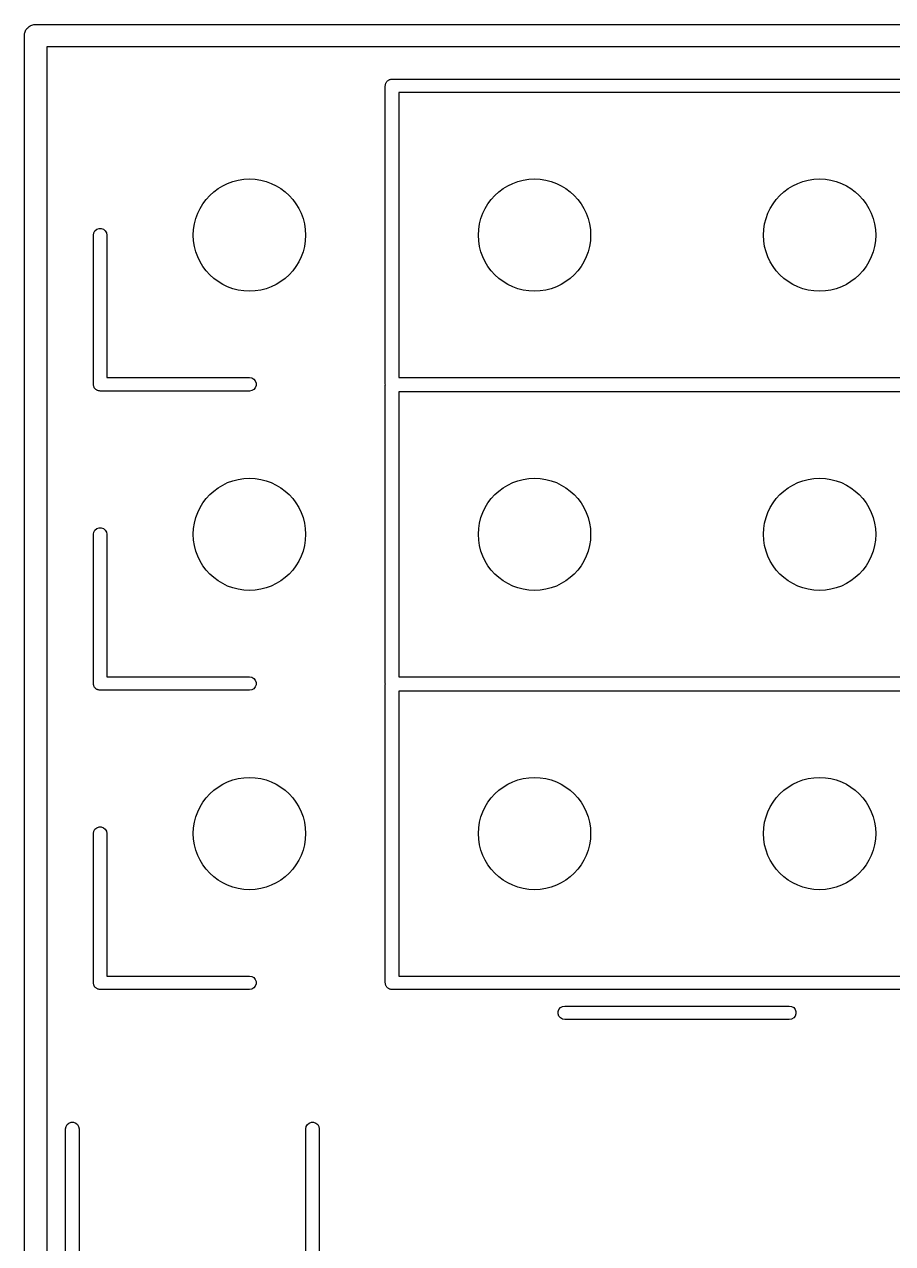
# Model space of a CAD drawing. Extents: x 10 to 287, y -200 to -10.
# Drawn here: x 119.66 to 127.4, y -48.49 to -37.62 of the extents above; entities that cross this region are included whole.
import ezdxf

# ---------------------------------------------------------------- set-up
doc = ezdxf.new("R2010")
doc.units = 0
doc.header["$MEASUREMENT"] = 0
doc.layers.add('BLACK', color=7, linetype='CONTINUOUS')

msp = doc.modelspace()

# ---------------------------------------------------------------- linework, layer by layer
at = {"layer": 'Black'}
for p, q in [((119.663, -37.7016), (119.666, -37.6934)), ((119.663, -37.7104), (119.663, -37.7016)), ((119.666, -37.6934), (119.667, -37.6848)), ((119.667, -37.6848), (119.671, -37.6772)), ((119.671, -37.6772), (119.674, -37.669)), ((119.674, -37.669), (119.68, -37.6623)), ((119.68, -37.6623), (119.684, -37.6547)), ((119.684, -37.6547), (119.691, -37.6491)), ((119.691, -37.6491), (119.697, -37.6424)), ((119.697, -37.6424), (119.704, -37.638)), ((119.704, -37.638), (119.711, -37.6324)), ((119.711, -37.6324), (119.719, -37.6294)), ((119.719, -37.6294), (119.727, -37.625)), ((119.727, -37.625), (119.735, -37.6235)), ((119.735, -37.6235), (119.744, -37.6205)), ((119.744, -37.6205), (119.752, -37.6205)), ((119.752, -37.6205), (119.761, -37.619)), ((119.761, -37.619), (134.366, -37.619)), ((119.661, -37.719), (119.663, -37.7104)), ((119.661, -59.182), (119.661, -37.719)), ((119.861, -37.819), (119.861, -59.082)), ((134.266, -37.819), (119.861, -37.819)), ((122.882, -38.1419), (122.884, -38.137)), ((122.884, -38.137), (122.887, -38.133)), ((122.887, -38.133), (122.89, -38.1284)), ((122.89, -38.1284), (122.894, -38.1251)), ((122.894, -38.1251), (122.897, -38.121)), ((122.897, -38.121), (122.902, -38.1184)), ((122.902, -38.1184), (122.906, -38.115)), ((122.906, -38.115), (122.911, -38.1132)), ((122.911, -38.1132), (122.915, -38.1106)), ((122.915, -38.1106), (122.921, -38.1097)), ((122.921, -38.1097), (122.926, -38.1079)), ((122.926, -38.1079), (122.931, -38.1079)), ((122.931, -38.1079), (122.936, -38.107)), ((122.936, -38.107), (130.616, -38.107)), ((122.876, -38.167), (122.877, -38.1618)), ((122.876, -40.827), (122.876, -38.167)), ((122.877, -38.1566), (122.879, -38.1517)), ((122.877, -38.1618), (122.877, -38.1566)), ((122.879, -38.1517), (122.88, -38.1465)), ((122.88, -38.1465), (122.882, -38.1419)), ((122.996, -38.227), (122.996, -40.767)), ((130.556, -38.227), (122.996, -38.227)), ((120.29, -39.4584), (120.306, -39.445)), ((120.306, -39.445), (120.326, -39.4379)), ((120.326, -39.4379), (120.346, -39.4379)), ((120.346, -39.4379), (120.366, -39.445)), ((120.366, -39.445), (120.382, -39.4584)), ((120.276, -39.497), (120.28, -39.4765)), ((120.276, -40.827), (120.276, -39.497)), ((120.28, -39.4765), (120.29, -39.4584)), ((120.382, -39.4584), (120.392, -39.4765)), ((120.392, -39.4765), (120.396, -39.497)), ((120.396, -39.497), (120.396, -40.767)), ((120.277, -40.8322), (120.276, -40.827)), ((120.277, -40.8374), (120.277, -40.8322)), ((120.279, -40.8423), (120.277, -40.8374)), ((120.28, -40.8475), (120.279, -40.8423)), ((120.282, -40.8521), (120.28, -40.8475)), ((120.284, -40.857), (120.282, -40.8521)), ((120.287, -40.861), (120.284, -40.857)), ((120.396, -40.767), (121.666, -40.767)), ((121.666, -40.767), (121.687, -40.7706)), ((121.687, -40.7706), (121.705, -40.781)), ((121.705, -40.781), (121.718, -40.797)), ((121.718, -40.857), (121.705, -40.873)), ((121.718, -40.797), (121.725, -40.8166)), ((121.725, -40.8374), (121.718, -40.857)), ((121.725, -40.8166), (121.725, -40.8374)), ((122.877, -40.8305), (122.876, -40.827)), ((122.876, -40.834), (122.877, -40.8305)), ((122.876, -43.494), (122.876, -40.834)), ((122.996, -40.767), (130.556, -40.767)), ((120.29, -40.8656), (120.287, -40.861)), ((120.294, -40.8689), (120.29, -40.8656)), ((120.297, -40.873), (120.294, -40.8689)), ((120.302, -40.8756), (120.297, -40.873)), ((120.306, -40.879), (120.302, -40.8756)), ((120.311, -40.8808), (120.306, -40.879)), ((120.315, -40.8834), (120.311, -40.8808)), ((120.321, -40.8843), (120.315, -40.8834)), ((120.326, -40.8861), (120.321, -40.8843)), ((120.331, -40.8861), (120.326, -40.8861)), ((120.336, -40.887), (120.331, -40.8861)), ((121.666, -40.887), (120.336, -40.887)), ((121.687, -40.8834), (121.666, -40.887)), ((121.705, -40.873), (121.687, -40.8834)), ((122.996, -40.894), (122.996, -43.434)), ((130.556, -40.894), (122.996, -40.894)), ((120.276, -42.164), (120.28, -42.1435)), ((120.28, -42.1435), (120.29, -42.1254)), ((120.29, -42.1254), (120.306, -42.112)), ((120.306, -42.112), (120.326, -42.1049)), ((120.326, -42.1049), (120.346, -42.1049)), ((120.346, -42.1049), (120.366, -42.112)), ((120.366, -42.112), (120.382, -42.1254)), ((120.382, -42.1254), (120.392, -42.1435)), ((120.392, -42.1435), (120.396, -42.164)), ((120.276, -43.494), (120.276, -42.164)), ((120.396, -42.164), (120.396, -43.434)), ((120.396, -43.434), (121.666, -43.434)), ((121.666, -43.434), (121.687, -43.4376)), ((121.687, -43.4376), (121.705, -43.448)), ((121.705, -43.448), (121.718, -43.464)), ((121.718, -43.464), (121.725, -43.4836)), ((122.996, -43.434), (130.556, -43.434)), ((120.277, -43.4992), (120.276, -43.494)), ((120.277, -43.5044), (120.277, -43.4992)), ((120.279, -43.5093), (120.277, -43.5044)), ((120.28, -43.5145), (120.279, -43.5093)), ((120.282, -43.5191), (120.28, -43.5145)), ((120.284, -43.524), (120.282, -43.5191)), ((120.287, -43.528), (120.284, -43.524)), ((120.29, -43.5326), (120.287, -43.528)), ((120.294, -43.5359), (120.29, -43.5326)), ((120.297, -43.54), (120.294, -43.5359)), ((120.302, -43.5426), (120.297, -43.54)), ((120.306, -43.546), (120.302, -43.5426)), ((120.311, -43.5478), (120.306, -43.546)), ((120.315, -43.5504), (120.311, -43.5478)), ((120.321, -43.5513), (120.315, -43.5504)), ((120.326, -43.5531), (120.321, -43.5513)), ((120.331, -43.5531), (120.326, -43.5531)), ((120.336, -43.554), (120.331, -43.5531)), ((121.666, -43.554), (120.336, -43.554)), ((121.687, -43.5504), (121.666, -43.554)), ((121.705, -43.54), (121.687, -43.5504)), ((121.718, -43.524), (121.705, -43.54)), ((121.725, -43.5044), (121.718, -43.524)), ((121.725, -43.4836), (121.725, -43.5044)), ((122.877, -43.4975), (122.876, -43.494)), ((122.876, -43.501), (122.877, -43.4975)), ((122.876, -46.161), (122.876, -43.501)), ((122.996, -43.561), (122.996, -46.101)), ((130.556, -43.561), (122.996, -43.561)), ((120.276, -44.831), (120.28, -44.8105)), ((120.276, -46.161), (120.276, -44.831)), ((120.28, -44.8105), (120.29, -44.7924)), ((120.29, -44.7924), (120.306, -44.779)), ((120.306, -44.779), (120.326, -44.7719)), ((120.326, -44.7719), (120.346, -44.7719)), ((120.346, -44.7719), (120.366, -44.779)), ((120.366, -44.779), (120.382, -44.7924)), ((120.382, -44.7924), (120.392, -44.8105)), ((120.392, -44.8105), (120.396, -44.831)), ((120.396, -44.831), (120.396, -46.101)), ((120.277, -46.1662), (120.276, -46.161)), ((120.277, -46.1714), (120.277, -46.1662)), ((120.279, -46.1763), (120.277, -46.1714)), ((120.28, -46.1815), (120.279, -46.1763)), ((120.282, -46.1861), (120.28, -46.1815)), ((120.396, -46.101), (121.666, -46.101)), ((121.666, -46.101), (121.687, -46.1046)), ((121.687, -46.1046), (121.705, -46.115)), ((121.705, -46.115), (121.718, -46.131)), ((121.718, -46.131), (121.725, -46.1506)), ((121.725, -46.1714), (121.718, -46.191)), ((121.725, -46.1506), (121.725, -46.1714)), ((122.877, -46.1662), (122.876, -46.161)), ((122.877, -46.1714), (122.877, -46.1662)), ((122.879, -46.1763), (122.877, -46.1714)), ((122.88, -46.1815), (122.879, -46.1763)), ((122.882, -46.1861), (122.88, -46.1815)), ((122.996, -46.101), (130.556, -46.101)), ((120.284, -46.191), (120.282, -46.1861)), ((120.287, -46.195), (120.284, -46.191)), ((120.29, -46.1996), (120.287, -46.195)), ((120.294, -46.2029), (120.29, -46.1996)), ((120.297, -46.207), (120.294, -46.2029)), ((120.302, -46.2096), (120.297, -46.207)), ((120.306, -46.213), (120.302, -46.2096)), ((120.311, -46.2148), (120.306, -46.213)), ((120.315, -46.2174), (120.311, -46.2148)), ((120.321, -46.2183), (120.315, -46.2174)), ((120.326, -46.2201), (120.321, -46.2183)), ((120.331, -46.2201), (120.326, -46.2201)), ((120.336, -46.221), (120.331, -46.2201)), ((121.666, -46.221), (120.336, -46.221)), ((121.687, -46.2174), (121.666, -46.221)), ((121.705, -46.207), (121.687, -46.2174)), ((121.718, -46.191), (121.705, -46.207)), ((122.884, -46.191), (122.882, -46.1861)), ((122.887, -46.195), (122.884, -46.191)), ((122.89, -46.1996), (122.887, -46.195)), ((122.894, -46.2029), (122.89, -46.1996)), ((122.897, -46.207), (122.894, -46.2029)), ((122.902, -46.2096), (122.897, -46.207)), ((122.906, -46.213), (122.902, -46.2096)), ((122.911, -46.2148), (122.906, -46.213)), ((122.915, -46.2174), (122.911, -46.2148)), ((122.921, -46.2183), (122.915, -46.2174)), ((122.926, -46.2201), (122.921, -46.2183)), ((122.931, -46.2201), (122.926, -46.2201)), ((122.936, -46.221), (122.931, -46.2201)), ((130.616, -46.221), (122.936, -46.221)), ((124.417, -46.4176), (124.424, -46.398)), ((124.424, -46.398), (124.437, -46.382)), ((124.437, -46.382), (124.455, -46.3716)), ((124.455, -46.3716), (124.476, -46.368)), ((124.476, -46.368), (126.476, -46.368)), ((126.476, -46.368), (126.497, -46.3716)), ((126.497, -46.3716), (126.515, -46.382)), ((126.515, -46.382), (126.528, -46.398)), ((126.528, -46.398), (126.535, -46.4176)), ((124.417, -46.4384), (124.417, -46.4176)), ((124.424, -46.458), (124.417, -46.4384)), ((124.437, -46.474), (124.424, -46.458)), ((124.455, -46.4844), (124.437, -46.474)), ((124.476, -46.488), (124.455, -46.4844)), ((126.476, -46.488), (124.476, -46.488)), ((126.497, -46.4844), (126.476, -46.488)), ((126.515, -46.474), (126.497, -46.4844)), ((126.528, -46.458), (126.515, -46.474)), ((126.535, -46.4384), (126.528, -46.458)), ((126.535, -46.4176), (126.535, -46.4384)), ((120.028, -47.4632), (120.032, -47.4427)), ((120.028, -49.4632), (120.028, -47.4632)), ((120.032, -47.4427), (120.042, -47.4246)), ((120.042, -47.4246), (120.058, -47.4112)), ((120.058, -47.4112), (120.078, -47.4041)), ((120.078, -47.4041), (120.098, -47.4041)), ((120.098, -47.4041), (120.118, -47.4112)), ((120.118, -47.4112), (120.134, -47.4246)), ((120.134, -47.4246), (120.144, -47.4427)), ((120.144, -47.4427), (120.148, -47.4632)), ((120.148, -47.4632), (120.148, -49.4632)), ((122.168, -47.4632), (122.172, -47.4427)), ((122.168, -49.4632), (122.168, -47.4632)), ((122.172, -47.4427), (122.182, -47.4246)), ((122.182, -47.4246), (122.198, -47.4112)), ((122.198, -47.4112), (122.218, -47.4041)), ((122.218, -47.4041), (122.238, -47.4041)), ((122.238, -47.4041), (122.258, -47.4112)), ((122.258, -47.4112), (122.274, -47.4246)), ((122.274, -47.4246), (122.284, -47.4427)), ((122.284, -47.4427), (122.288, -47.4632)), ((122.288, -47.4632), (122.288, -49.4632))]:
    msp.add_line(p, q, dxfattribs=at)
for centre in [(121.666, -39.497), (124.206, -39.497), (126.746, -39.497), (121.666, -42.164), (124.206, -42.164), (126.746, -42.164), (121.666, -44.831), (124.206, -44.831), (126.746, -44.831)]:
    msp.add_circle(centre, 0.5, dxfattribs=at)

doc.saveas('drawing.dxf')
